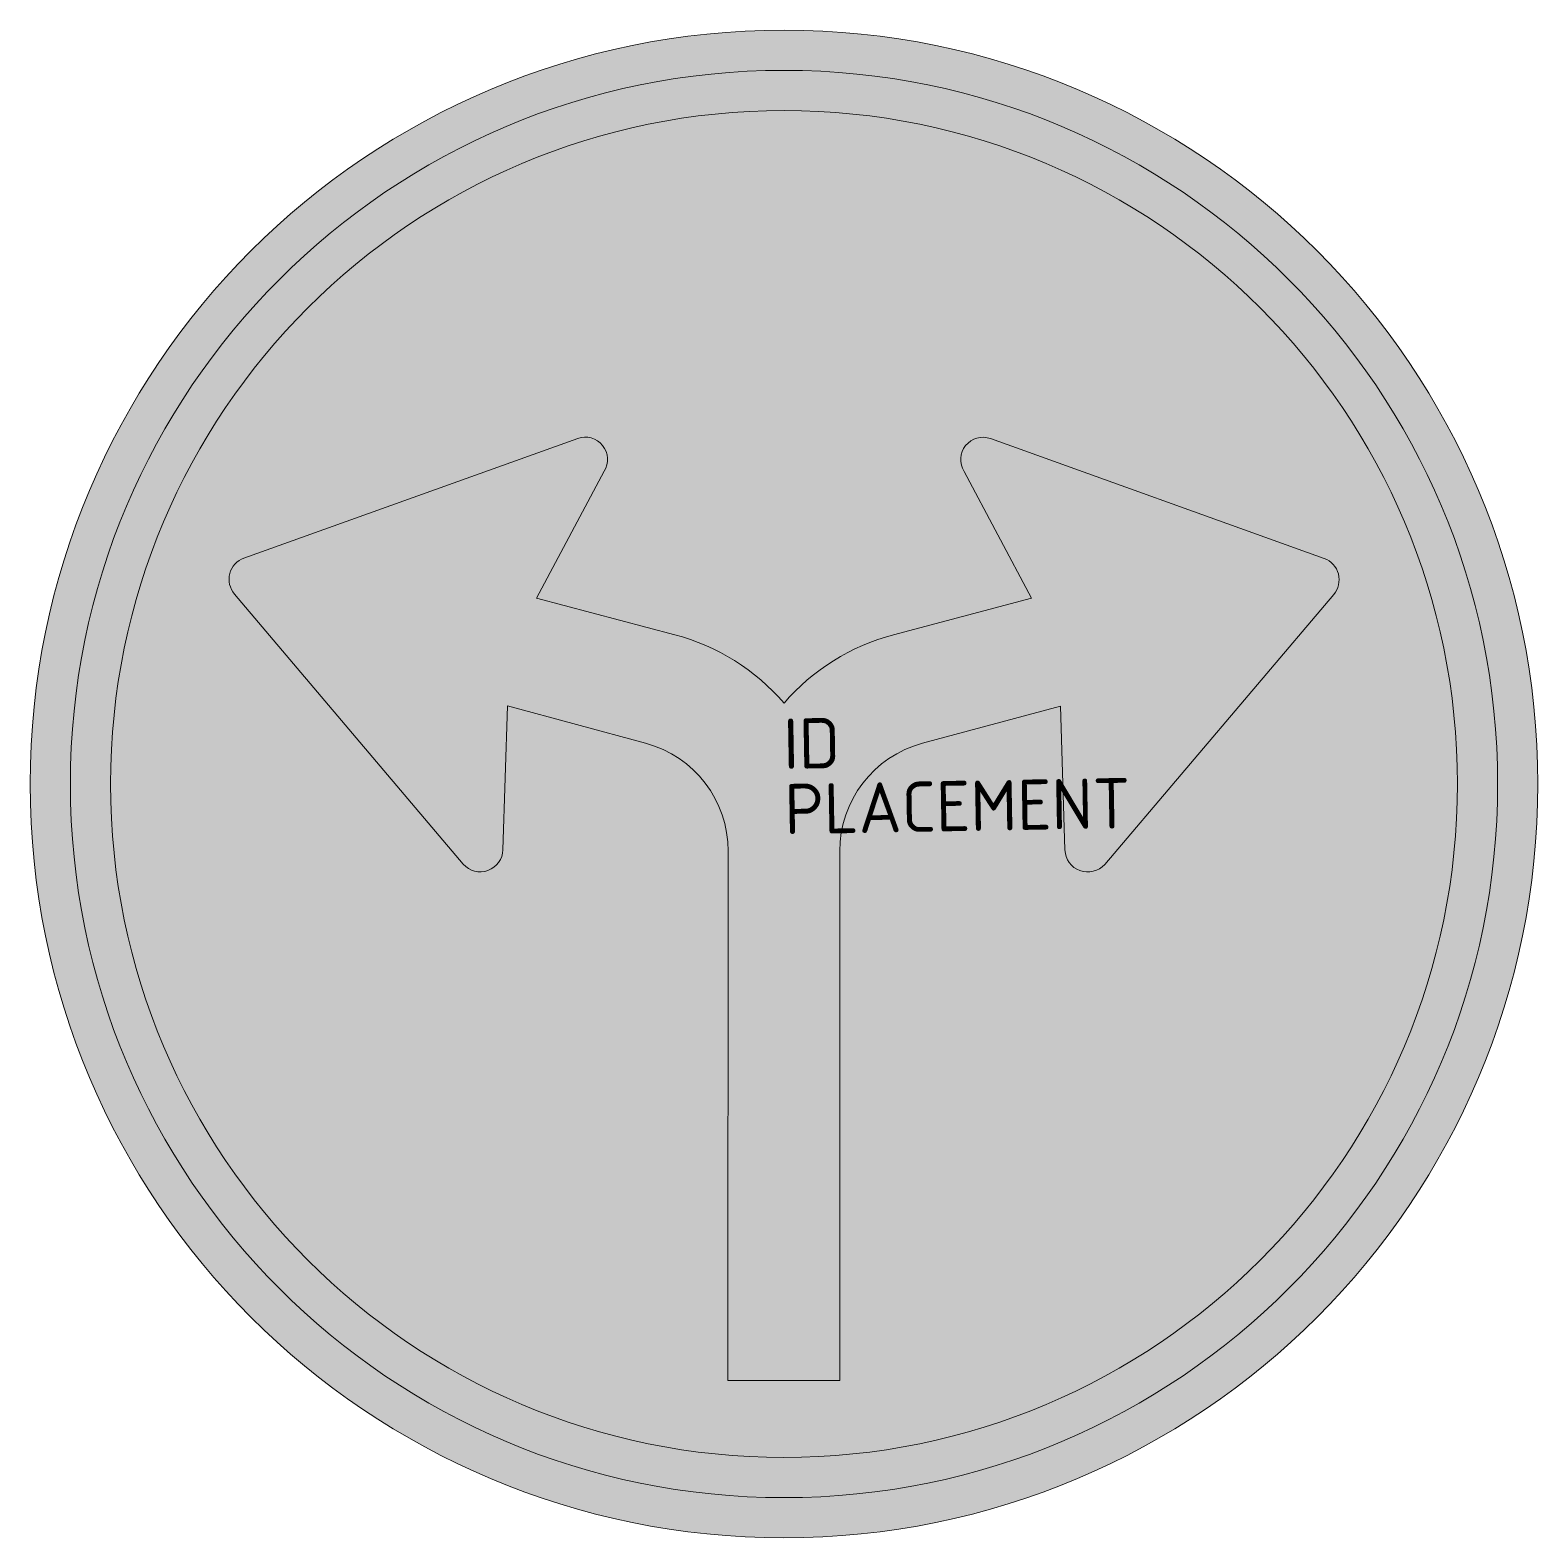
# Model space of a CAD drawing. Extents: x -3.75 to 3.75, y -3.75 to 3.75.
import ezdxf
from ezdxf.enums import TextEntityAlignment as Align

# ---------------------------------------------------------------- set-up
doc = ezdxf.new("R2010")
doc.units = 0
doc.styles.add('NLCS-ISO', font='NLCS-ISO.ttf', dxfattribs={"height": 0.25})

msp = doc.modelspace()

# ---------------------------------------------------------------- hatches: boundary and pattern name
at = {"true_color": 0x005b8c}
h = msp.add_hatch(color=146, dxfattribs=at)
h.dxf.hatch_style = 1
h.paths.add_polyline_path([(3.356918426236202, 1.154815430965423), (3.546040591094581, 1.219875455245165, 0.5778775703740554), (-2.833352101912186, 2.456545514862242), (-2.682239989810203, 2.325529754069589, -0.5778775703740551)])
at = {"true_color": 0xf1f0ea}
h = msp.add_hatch(color=7, dxfattribs=at)
h.dxf.hatch_style = 1
h.paths.add_polyline_path([(-2.682239989810203, 2.325529754069589), (-2.531127877708219, 2.194513993276936, -0.5778775703740553), (3.167796261377825, 1.089755406685681), (3.356918426236202, 1.154815430965423, 0.5778775703740551)])
at = {"true_color": 0x005b8c}
h = msp.add_hatch(color=146, dxfattribs=at)
h.dxf.hatch_style = 1
h.paths.add_polyline_path([(-3.349999075992878, 0.002488141246828219, -0.4141047964412139), (0.001244070709199933, 3.349999768998211), (0.0001494581279250692, 0.4024567818542635, 0.1508062241631241), (-0.5435042418545316, 0.7425680723408906), (-1.230721299625164, 0.9251141713476841), (-0.8944727014540506, 1.555640011076893, 0.7110277496555226), (-1.026155665553423, 1.718916105499029), (-2.685037047157388, 1.124489604820382, 0.5260623374343795), (-2.733903005477256, 0.945052507462055), (-1.599735093713008, -0.3941854148789933, 0.6969945376559497), (-1.397983493919397, -0.3268890517291788), (-1.375488968176741, 0.3885938187842273), (-0.6883601080923166, 0.2029292934574758, -0.3390121208078997), (-0.2776655585436546, -0.3340036169675898), (-0.2796211017768893, -2.966920069259303), (-0.001101846951082917, -2.967023501399832), (-0.001244070709199932, -3.349999768998211, -0.4143223366707125)])
h = msp.add_hatch(color=146, dxfattribs=at)
h.dxf.hatch_style = 1
h.paths.add_polyline_path([(3.35, 0, 0.4141047964412139), (0.001244070709199963, 3.349999768998211), (0.0001494581279249951, 0.4024567818542635, -0.1508062241631241), (0.5440556185851522, 0.7421641913080035), (1.231408069037854, 0.9241998241115557), (0.8956278732682685, 1.554975231421639, -0.7110277496555226), (1.027432070892762, 1.718153476087729), (2.685871497298889, 1.122495040503159, -0.5260623374343795), (2.734604169052893, 0.9430216984865316), (1.599441879636507, -0.3953734753687053, -0.6969945376559497), (1.397740318432994, -0.3279272840712069), (1.375777208578883, 0.3875720964260978), (0.6885106396432417, 0.202417972655766, 0.3390121208078997), (0.2774174078747231, -0.3342097550294749), (0.2774174078747234, -2.96712693354036), (-0.001101846951083063, -2.967023501399832), (-0.001244070709199963, -3.349999768998211, 0.4143223366707125)])
h = msp.add_hatch(color=146, dxfattribs=at)
h.dxf.hatch_style = 1
h.paths.add_polyline_path([(-2.682239989810203, 2.325529754069589), (-2.833352101912186, 2.456545514862242, 0.1804943458269968), (-3.75, 0, 0.4142135623730951), (0, -3.75), (0, -3.55, -0.4142135623730951), (-3.55, 0, -0.1804943458269968)])
at = {"true_color": 0xf1f0ea}
h = msp.add_hatch(color=7, dxfattribs=at)
h.dxf.hatch_style = 1
h.paths.add_polyline_path([(-3.35, 0, -0.1804943458269968), (-2.531127877708219, 2.194513993276936), (-2.682239989810203, 2.325529754069589, 0.1804943458269968), (-3.55, 0, 0.4142135623730951), (0, -3.55), (0, -3.35, -0.4142135623730951)])
h = msp.add_hatch(color=7, dxfattribs=at)
h.dxf.hatch_style = 1
edge = h.paths.add_edge_path()
edge.add_line((0.2774174078747234, -2.967126933540361), (0.2774174078747234, -0.3342097550294758))
edge.add_arc((0.8332122106262105, -0.3342097550294751), 0.5557948027514872, 105.09087299009681, 180.0000000000001, ccw=False)
edge.add_line((0.6885106396440422, 0.2024179726559819), (1.375777208578883, 0.3875720964260977))
edge.add_line((1.375777208578883, 0.3875720964260977), (1.397740318432994, -0.3279272840712071))
edge.add_arc((1.511030485659504, -0.3244497067930031), 0.1133435288577897, 181.7582104388372, 318.1306367760741)
edge.add_line((1.595433845619818, -0.4000990845918082), (2.734604169052893, 0.9430216984865307))
edge.add_arc((2.648550464575435, 1.016008303710168), 0.1128374255128358, 319.69699614232, 429.8010004108187)
edge.add_line((2.687511175365711, 1.121906120548294), (1.027432070892762, 1.718153476087729))
edge.add_arc((0.9898979844901875, 1.613650618400381), 0.1110389792230551, 70.24333373936528, 211.8988656928036)
edge.add_line((0.8956278732682686, 1.554975231421639), (1.231408069037853, 0.9241998241115553))
edge.add_line((1.231408069037853, 0.9241998241115553), (0.5441415001030127, 0.7421869358205736))
edge.add_arc((0.8224472102654901, -0.3088473836797236), 1.08725673558571, 104.8311027038389, 139.1395325655474)
edge.add_arc((-0.8226763732407872, -0.3082364433202165), 1.08725673558572, 40.81791220896547, 75.1263420706736)
edge.add_line((-0.5435901064557009, 0.7425908806338575), (-1.230721299625164, 0.9251141713476835))
edge.add_line((-1.230721299625164, 0.9251141713476835), (-0.8944727014540502, 1.555640011076892))
edge.add_arc((-0.9886992067784264, 1.614385398991634), 0.1110389792230557, 328.0585790817088, 469.7141110351473)
edge.add_line((-1.026155665553423, 1.718916105499029), (-2.686677162179718, 1.123901902863963))
edge.add_arc((-2.647795115486756, 1.017975177995632), 0.1128374255128357, 110.1564443636934, 220.2604486321922)
edge.add_line((-2.733903005477255, 0.9450525074620539), (-1.595730570647565, -0.3989139996806819))
edge.add_arc((-1.511271047001314, -0.3233273315481008), 0.1133435288577899, 221.8268079984387, 358.1992343356756)
edge.add_line((-1.397983493919396, -0.3268890517291792), (-1.37548896817674, 0.3885938187842268))
edge.add_line((-1.37548896817674, 0.3885938187842267), (-0.6883601080931163, 0.2029292934576916))
edge.add_arc((-0.8334602079941396, -0.3335908121993819), 0.555794802751487, -0.042555225487490134, 74.86657178441578, ccw=False)
edge.add_line((-0.2776655585436545, -0.3340036169675913), (-0.2796211017768891, -2.966920069259304))
edge.add_line((-0.2796211017768891, -2.966920069259304), (0.2774174078747234, -2.967126933540361))
at = {"true_color": 0x005b8c}
h = msp.add_hatch(color=146, dxfattribs=at)
h.dxf.hatch_style = 1
h.paths.add_polyline_path([(3.75, 0, 0.08302223750169), (3.546040591094581, 1.219875455245165), (3.356918426236202, 1.154815430965422, -0.08302223750168998), (3.55, 0, -0.4142135623730951), (0, -3.55), (0, -3.75, 0.4142135623730951)])
at = {"true_color": 0xf1f0ea}
h = msp.add_hatch(color=7, dxfattribs=at)
h.dxf.hatch_style = 1
h.paths.add_polyline_path([(3.356918426236203, 1.154815430965423), (3.167796261377825, 1.08975540668568, -0.08302223750169), (3.35, 0, -0.4142135623730951), (0, -3.35), (0, -3.55, 0.4142135623730951), (3.55, 0, 0.08302223750169)])

# ---------------------------------------------------------------- linework, layer by layer
at = {"color": 7, "lineweight": 0, "true_color": 0xf1f0ea}
msp.add_lwpolyline([(0.2774174078747234, -2.967126933540361), (0.2774174078747234, -0.3342097550294758, -0.3390121208083158), (0.6885106396440422, 0.2024179726559819), (1.375777208578883, 0.3875720964260977), (1.397740318432994, -0.3279272840712071, 0.6768754500542473), (1.595433845619818, -0.4000990845918082), (2.734604169052893, 0.9430216984865308, 0.5211439675429421), (2.687511175365711, 1.121906120548294), (1.027432070892762, 1.718153476087729, 0.7110277496555254), (0.8956278732682686, 1.554975231421639), (1.231408069037853, 0.9241998241115553), (0.5441415001030127, 0.7421869358205736, 0.150827116892095), (0.0001494581279250739, 0.4024567818542634, 0.1508271168920934), (-0.5435901064557009, 0.7425908806338575), (-1.230721299625164, 0.9251141713476835), (-0.8944727014540502, 1.555640011076892, 0.7110277496555254), (-1.026155665553423, 1.718916105499029), (-2.686677162179718, 1.123901902863963, 0.5211439675429421), (-2.733903005477255, 0.9450525074620539), (-1.595730570647565, -0.3989139996806818, 0.6768754500542473), (-1.397983493919396, -0.3268890517291792), (-1.37548896817674, 0.3885938187842267), (-0.6883601080931163, 0.2029292934576916, -0.3390121208083158), (-0.2776655585436545, -0.3340036169675913), (-0.2796211017768891, -2.966920069259304)], format="xyb", close=True, dxfattribs=at)
at = {"color": 146, "lineweight": 0, "true_color": 0x005b8c}
msp.add_circle((0, 0), 3.75, dxfattribs=at)
at = {"color": 7, "lineweight": 0, "true_color": 0xf1f0ea}
for radius in [3.55, 3.35]:
    msp.add_circle((0, 0), radius, dxfattribs=at)

# ---------------------------------------------------------------- texts
at = {"style": 'NLCS-ISO'}
msp.add_attdef('ID', text='', height=0.25, rotation=1, dxfattribs=at).set_placement((0, 0), align=Align.BOTTOM_LEFT)
msp.add_attdef('PLACEMENT', text='', height=0.25, rotation=1, dxfattribs=at).set_placement((0, 0), align=Align.TOP_LEFT)

doc.saveas('drawing.dxf')
